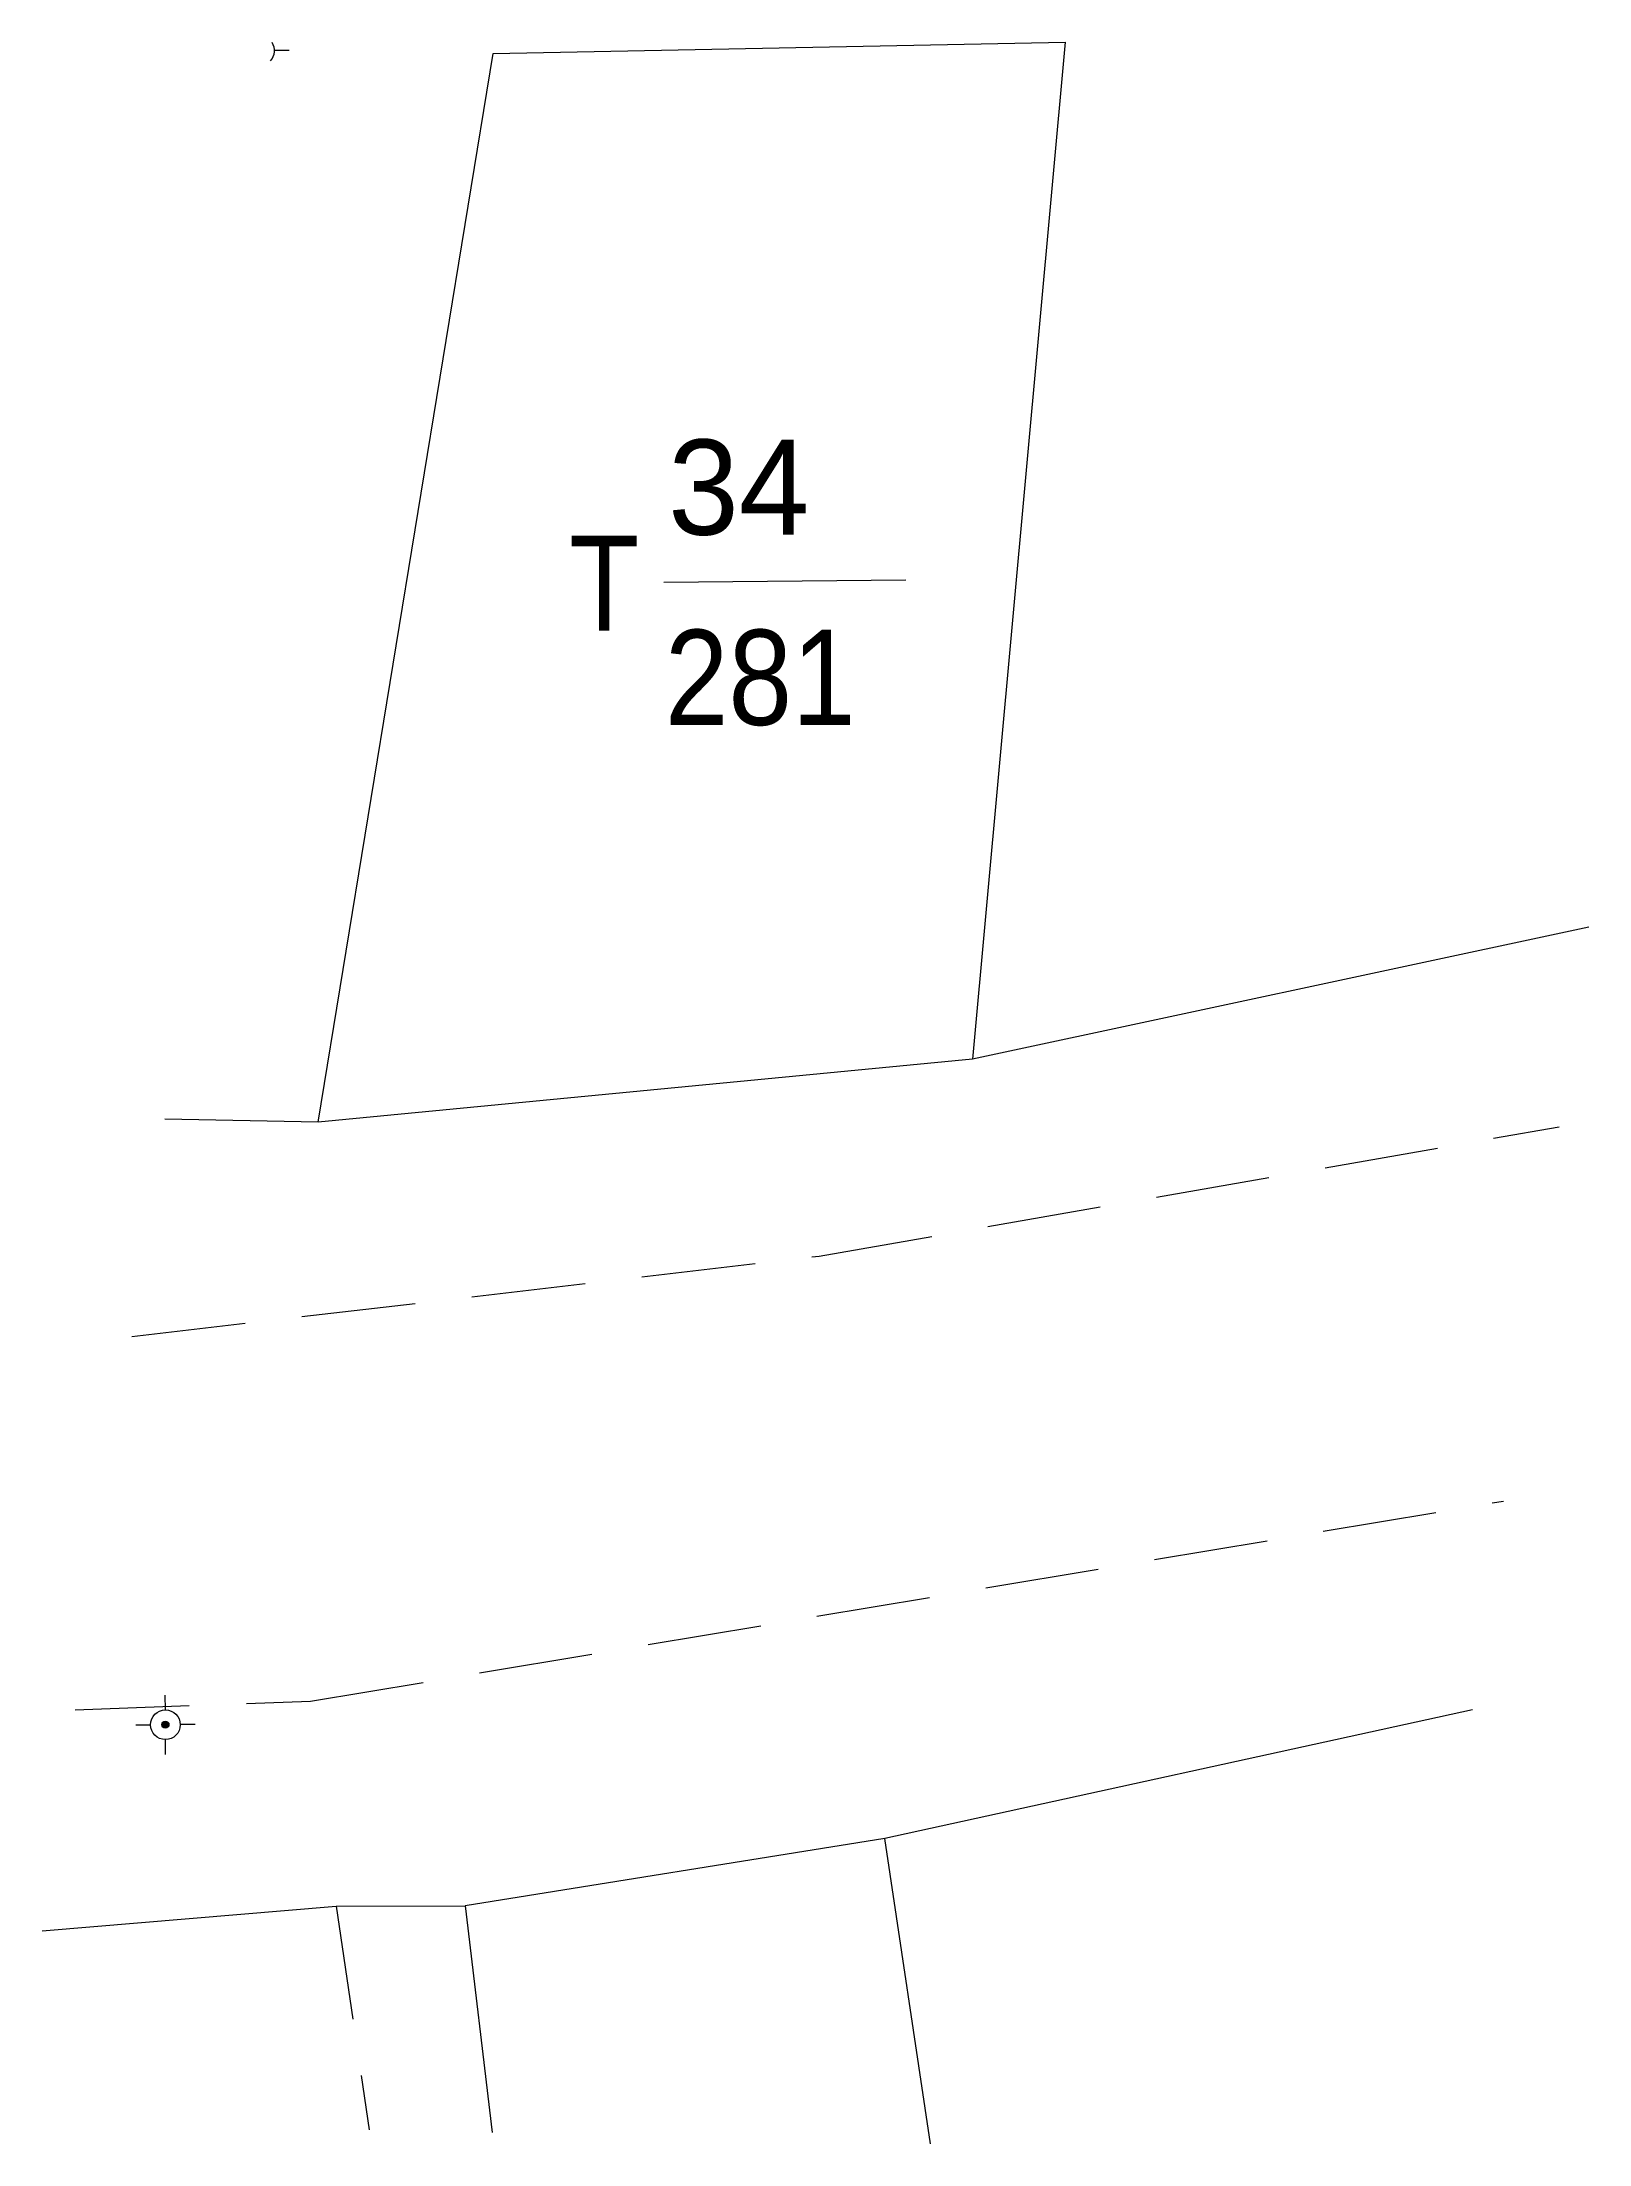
# Model space of a CAD drawing. Header units: metres. Extents: x 549902.2 to 549934.7, y 1838251.1 to 1838295.4.
import ezdxf

# ---------------------------------------------------------------- set-up
doc = ezdxf.new("R2010")
doc.units = ezdxf.units.M
doc.header["$LTSCALE"] = 0.8
doc.linetypes.add('MEDIUM_DASHED', pattern=[4.5, 3, -1.5])
for name, color, linetype, lineweight in [('10', 7, 'Continuous', 13), ('13', 7, 'Continuous', 13), ('14', 7, 'MEDIUM_DASHED', 13)]:
    doc.layers.add(name, color=color, linetype=linetype, lineweight=lineweight)

msp = doc.modelspace()

# ---------------------------------------------------------------- hatches: boundary and pattern name
at = {"layer": '10'}
msp.add_hatch(color=256, dxfattribs=at).paths.add_polyline_path([(549904.8198, 1838259.9665, 1), (549904.6698, 1838259.9665, 1)])

# ---------------------------------------------------------------- linework, layer by layer
for p, q in [((549907.35, 1838295.17), (549907.03, 1838295.17)), ((549934.69, 1838276.74), (549921.72, 1838273.96)), ((549921.72, 1838273.96), (549907.96, 1838272.64)), ((549907.96, 1838272.64), (549904.73, 1838272.7)), ((549904.73, 1838260.59), (549904.74, 1838260.28)), ((549904.43, 1838259.96), (549904.12, 1838259.96)), ((549905.37, 1838259.97), (549905.05, 1838259.97)), ((549932.24, 1838260.28), (549919.88, 1838257.57)), ((549904.74, 1838259.65), (549904.74, 1838259.34))]:
    msp.add_line(p, q, dxfattribs=at)
for points in [[(549907.96, 1838272.64), (549911.64, 1838295.11), (549923.67, 1838295.35), (549921.72, 1838273.96)], [(549920.84, 1838251.15), (549919.88, 1838257.57), (549911.05, 1838256.16), (549911.62, 1838251.39)], [(549902.15, 1838255.63), (549908.34, 1838256.15), (549911.05, 1838256.16)]]:
    msp.add_lwpolyline(points, dxfattribs=at)
for radius in [0.3125, 0.075]:
    msp.add_circle((549904.7448, 1838259.9665), radius, dxfattribs=at)
msp.add_arc((549906.7267, 1838295.1681), 0.3125, 317.77986, 33.262, dxfattribs=at)
at = {"layer": '13'}
msp.add_line((549915.23, 1838283.99), (549920.32, 1838284.04), dxfattribs=at)
at = {"layer": '14'}
msp.add_line((549908.34, 1838256.15), (549909.03, 1838251.45), dxfattribs=at)
msp.add_line((549908.34, 1838256.15), (549909.03, 1838251.45), dxfattribs=at)
for points in [[(549904.04, 1838268.13), (549918.5, 1838269.82), (549934.06, 1838272.54)], [(549902.85, 1838260.28), (549907.8, 1838260.46), (549932.89, 1838264.67)]]:
    msp.add_lwpolyline(points, dxfattribs=at)

# ---------------------------------------------------------------- texts
at = {"layer": '13'}
msp.add_text('34', height=2, dxfattribs=at).set_placement((549915.32, 1838284.99))
at = {"layer": '13', "width": 0.9}
for s, p in [('T', (549913.24, 1838282.97)), ('281', (549915.25, 1838280.99))]:
    msp.add_text(s, height=2, dxfattribs=at).set_placement(p)

doc.saveas('drawing.dxf')
